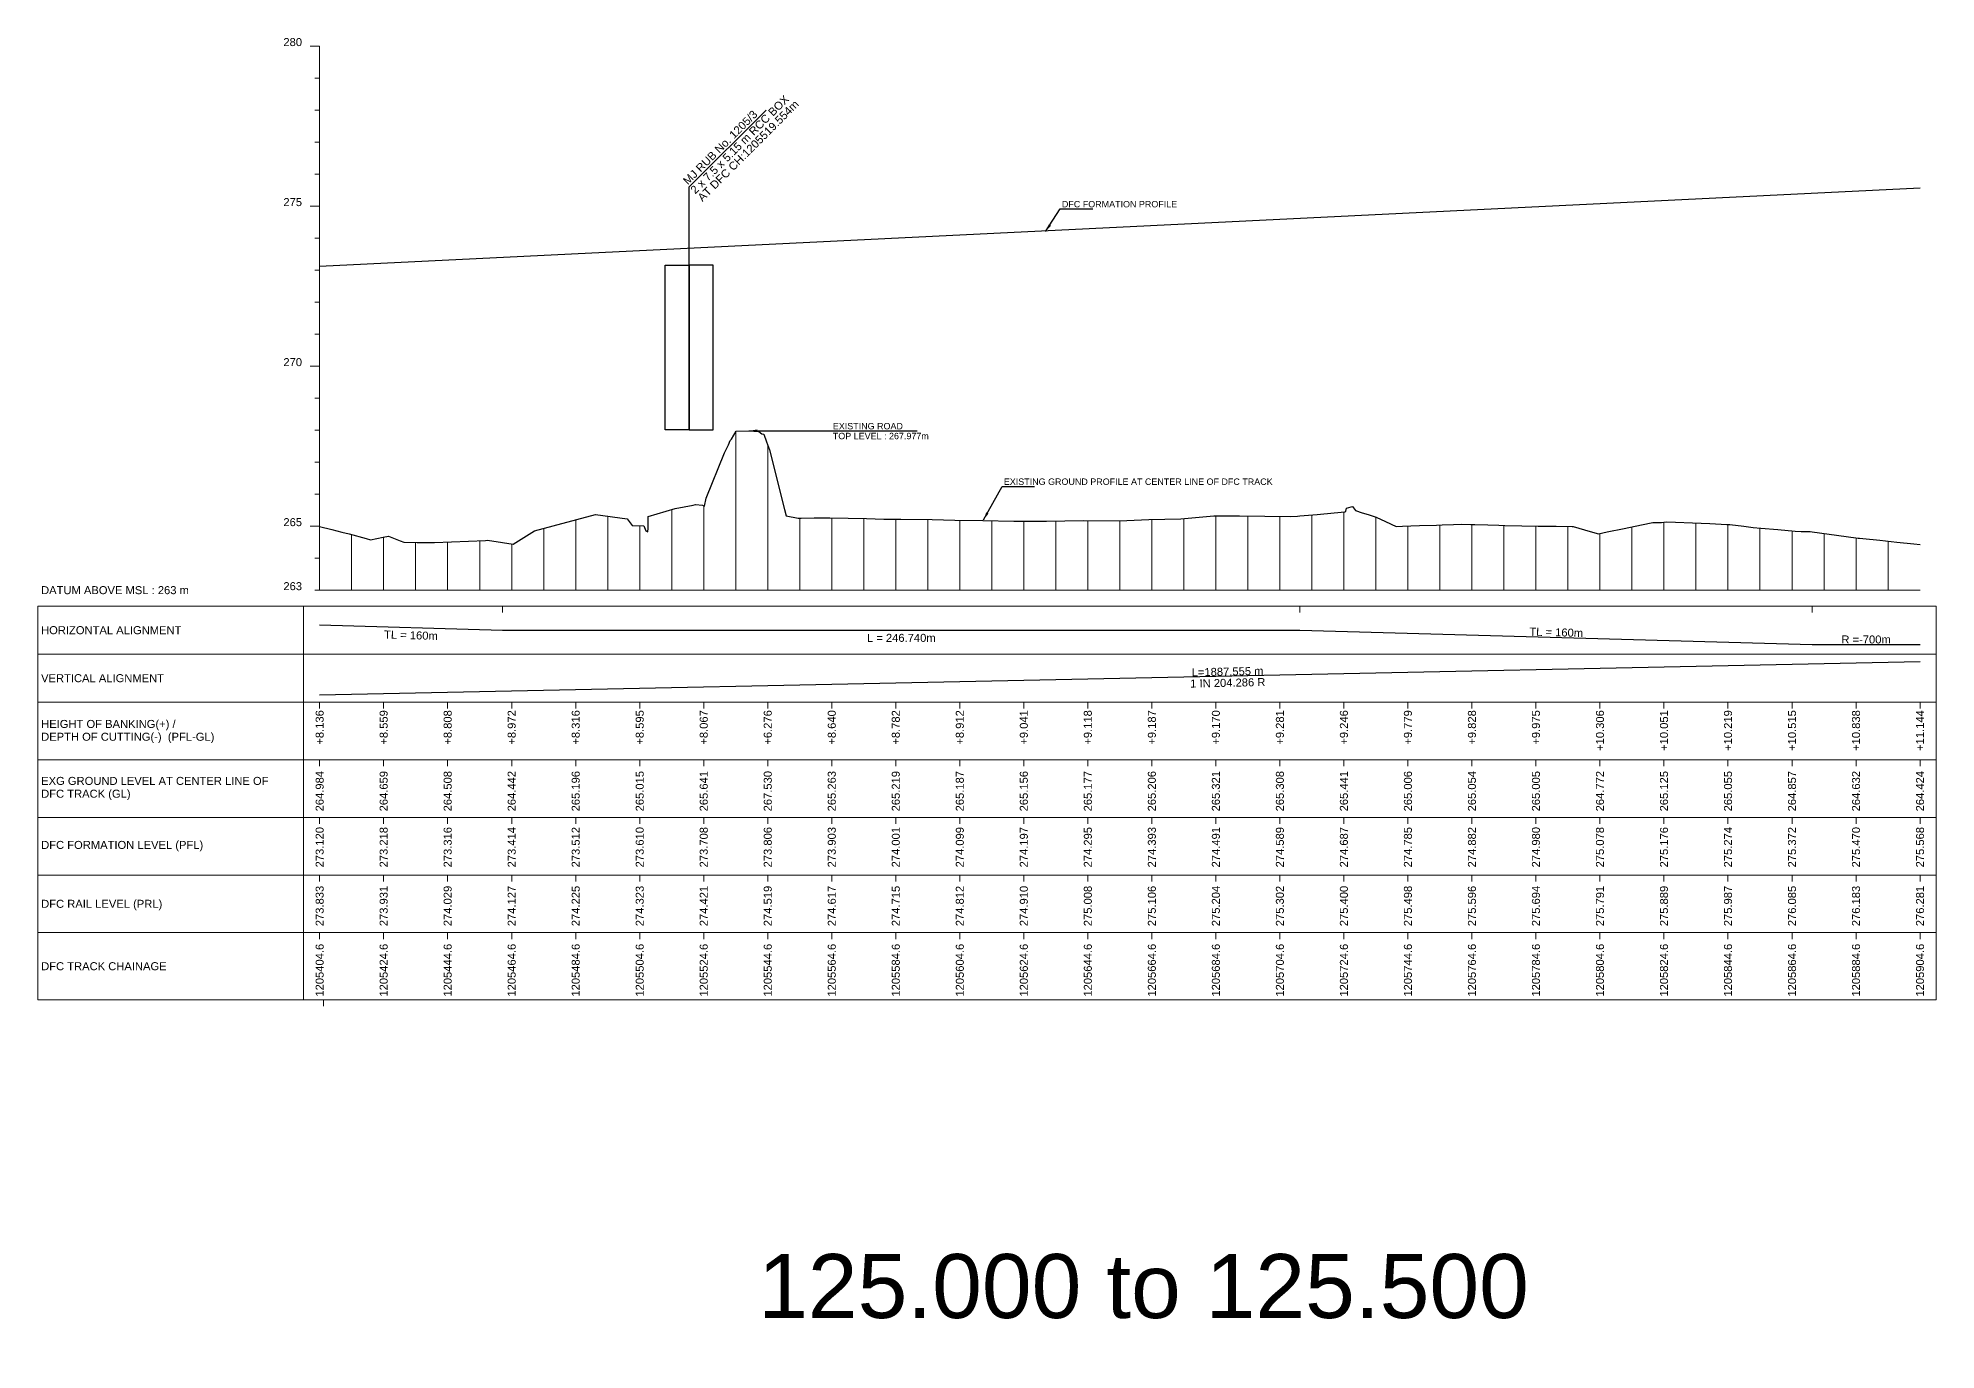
# Model space of a CAD drawing. Header units: metres. Extents: x 33905 to 43505, y -12340 to -11815.
# Drawn here: x 35912 to 36505, y -12237 to -11827 of the extents above; entities that cross this region are included whole.
import ezdxf
from ezdxf.enums import TextEntityAlignment as Align

# ---------------------------------------------------------------- set-up
doc = ezdxf.new("R2010")
doc.units = ezdxf.units.M
doc.header["$MEASUREMENT"] = 0
for name, color, linetype, lineweight in [('LS BRIDGE INDICATION', 10, 'Continuous', 30), ('LS CUT FILL', 10, 'Continuous', 0), ('LS DATUM', 7, 'Continuous', 0), ('LS DATUM X', 7, 'Continuous', 0), ('LS DATUM Y', 7, 'Continuous', 0), ('LS EXG GL', 7, 'Continuous', 0), ('LS EXG. GL', 7, 'Continuous', 0), ('LS FRAME', 7, 'Continuous', 0), ('LS PRO FL', 10, 'Continuous', 0), ('LS PRO. CUT & FILL', 10, 'Continuous', 0), ('LS PRO. DFCC CH', 10, 'Continuous', 0), ('LS PRO. FL', 10, 'Continuous', 0), ('LS PRO. RL', 10, 'Continuous', 0), ('LS PROFILE EXG GL', 7, 'Continuous', 30), ('LS PROFILE PRO FL', 1, 'Continuous', 30), ('LS TICKS', 7, 'Continuous', 0), ('Profile Grid', 7, 'Continuous', 0)]:
    doc.layers.add(name, color=color, linetype=linetype, lineweight=lineweight)
for name, color, linetype in [("LS BRIDGE'S", 7, 'Continuous'), ('LS HORIZONTAL ALIGNMENT', 10, 'Continuous'), ('LS VERTICAL ALIGNMENT', 10, 'Continuous'), ('ref text', 3, 'Continuous')]:
    doc.layers.add(name, color=color, linetype=linetype)
doc.styles.get("Standard").update_dxf_attribs({"font": 'arial.ttf'})
doc.styles.add('Style-Arial', font='arial.ttf')
doc.styles.add('StyleArial', font='arial.ttf')
doc.dimstyles.get("Standard").update_dxf_attribs({"dimtxt": 0.18, "dimasz": 0.18, "dimexe": 0.18, "dimexo": 0.0625, "dimgap": 0.09, "dimtad": 0, "dimtih": 1, "dimtoh": 1, "dimdec": 4, "dimzin": 0, "dimdsep": 46, "dimtxsty": 'Standard', "dimcen": 0.09, "dimadec": 0, "dimazin": 0, "dimtfac": 1, "dimtdec": 4, "dimtofl": 0, "dimtmove": 0, "dimatfit": 3, "dimfxl": 1, "dimtolj": 1, "dimtzin": 0, "dimarcsym": 0})

msp = doc.modelspace()

# ---------------------------------------------------------------- linework, layer by layer
at = {"layer": 'LS BRIDGE INDICATION'}
for points in [[(36107.97, -11898.43), (36115.47, -11898.43), (36115.47, -11949.93), (36107.97, -11949.93)], [(36122.97, -11898.43), (36115.47, -11898.43), (36115.47, -11949.93), (36122.97, -11949.93)]]:
    msp.add_lwpolyline(points, close=True, dxfattribs=at)
at = {"layer": "LS BRIDGE'S", "color": 10}
msp.add_lwpolyline([(36115.47, -11949.93), (36115.47, -11874.03), (36139.51, -11849.98)], dxfattribs=at)
at = {"layer": 'LS DATUM X', "color": 7, "linetype": 'Continuous', "lineweight": 0}
msp.add_line((36000, -12000), (36500, -12000), dxfattribs=at)
at = {"layer": 'LS DATUM Y', "color": 7, "linetype": 'Continuous', "lineweight": 0}
for p, q in [((35997, -11830), (36000, -11830)), ((35997, -11830), (36000, -11830)), ((36000, -12000), (36000, -11830)), ((35998.5, -11840), (36000, -11840)), ((35998.5, -11850), (36000, -11850)), ((35998.5, -11860), (36000, -11860)), ((35998.5, -11870), (36000, -11870)), ((35997, -11880), (36000, -11880)), ((35998.5, -11890), (36000, -11890)), ((35998.5, -11900), (36000, -11900)), ((35998.5, -11910), (36000, -11910)), ((35998.5, -11920), (36000, -11920)), ((35997, -11930), (36000, -11930)), ((35998.5, -11940), (36000, -11940)), ((35998.5, -11950), (36000, -11950)), ((35998.5, -11960), (36000, -11960)), ((35998.5, -11970), (36000, -11970)), ((35997, -11980), (36000, -11980)), ((35998.5, -11990), (36000, -11990)), ((35998.5, -12000), (36000, -12000))]:
    msp.add_line(p, q, dxfattribs=at)
at = {"layer": 'LS FRAME'}
for points in [[(35995, -12005), (35912, -12005), (35912, -12020), (35995, -12020)], [(35995, -12020), (35912, -12020), (35912, -12035), (35995, -12035)], [(35995, -12035), (35912, -12035), (35912, -12053), (35995, -12053)], [(35995, -12053), (35912, -12053), (35912, -12071), (35995, -12071)], [(35995, -12071), (35912, -12071), (35912, -12089), (35995, -12089)], [(35995, -12089), (35912, -12089), (35912, -12107), (35995, -12107)], [(35995, -12107), (35912, -12107), (35912, -12128), (35995, -12128)]]:
    msp.add_lwpolyline(points, dxfattribs=at)
at = {"layer": 'LS FRAME', "color": 7, "linetype": 'Continuous', "lineweight": 0, "flags": 128}
for points in [[(35995, -12020), (36505, -12020), (36505, -12005), (35995, -12005), (35995, -12020)], [(35995, -12035), (36505, -12035), (36505, -12020), (35995, -12020), (35995, -12035)], [(35995, -12053), (36505, -12053), (36505, -12035), (35995, -12035), (35995, -12053)], [(35995, -12071), (36505, -12071), (36505, -12053), (35995, -12053), (35995, -12071)], [(35995, -12089), (36505, -12089), (36505, -12071), (35995, -12071), (35995, -12089)], [(35995, -12107), (36505, -12107), (36505, -12089), (35995, -12089), (35995, -12107)], [(35995, -12128), (36505, -12128), (36505, -12107), (35995, -12107), (35995, -12128)]]:
    msp.add_lwpolyline(points, close=True, dxfattribs=at)
at = {"layer": 'LS HORIZONTAL ALIGNMENT', "flags": 128}
msp.add_lwpolyline([(36000, -12010.86), (36057.18, -12012.5), (36057.18, -12012.5), (36306.28, -12012.5), (36306.28, -12012.5), (36466.28, -12017), (36466.28, -12017), (36500, -12017)], dxfattribs=at)
at = {"layer": 'LS PROFILE EXG GL', "flags": 128}
msp.add_lwpolyline([(36000, -11980.16), (36003.85, -11981.09), (36006.95, -11981.85), (36009.18, -11982.45), (36014.51, -11983.88), (36015.88, -11984.25), (36019.85, -11983.44), (36021.53, -11983.1), (36025.18, -11984.58), (36026.27, -11985.02), (36030.51, -11985.07), (36035.01, -11985.12), (36035.85, -11985.09), (36041.18, -11984.87), (36046.51, -11984.66), (36051.85, -11984.45), (36052.43, -11984.42), (36057.18, -11985.15), (36060.46, -11985.65), (36067.13, -11981.45), (36086.18, -11976.41), (36096.08, -11977.69), (36097.65, -11979.75), (36101.24, -11979.9), (36101.93, -11981.46), (36102.57, -11981.77), (36102.61, -11980.62), (36102.69, -11977.02), (36111.05, -11974.47), (36116.69, -11973.4), (36117.41, -11973.24), (36119.65, -11973.43), (36120.28, -11973.71), (36120.73, -11971.28), (36126.53, -11957.1), (36127.76, -11954.57), (36128.26, -11953.25), (36128.71, -11952.78), (36130.1, -11950.32), (36134.02, -11950.22), (36137.23, -11950.39), (36138.17, -11951.14), (36138.78, -11951.25), (36139.57, -11953.62), (36140.59, -11956.19), (36145.2, -11974.84), (36145.79, -11976.75), (36149.46, -11977.5), (36150.46, -11977.53), (36154.55, -11977.38), (36159.38, -11977.36), (36170.87, -11977.63), (36176.22, -11977.82), (36177.74, -11977.79), (36181.53, -11977.83), (36191.38, -11977.89), (36198.49, -11978.11), (36207.25, -11978.22), (36216.93, -11978.45), (36227.11, -11978.4), (36238.54, -11978.21), (36249.9, -11978.36), (36259.1, -11977.96), (36269.01, -11977.75), (36279.37, -11976.79), (36287.38, -11976.79), (36303.18, -11976.95), (36305.5, -11976.89), (36306.28, -11976.82), (36311.61, -11976.34), (36316.95, -11975.86), (36320.31, -11975.56), (36320.57, -11975.29), (36320.85, -11974.36), (36322.27, -11973.97), (36322.28, -11973.96), (36322.66, -11973.83), (36323.63, -11975.13), (36325.69, -11975.84), (36327.61, -11976.41), (36330.12, -11977.15), (36332.95, -11978.51), (36336.29, -11980.12), (36338.28, -11980.02), (36340.87, -11979.9), (36343.61, -11979.81), (36348.95, -11979.64), (36350.66, -11979.59), (36354.28, -11979.44), (36356.67, -11979.35), (36359.61, -11979.45), (36360.94, -11979.49), (36364.95, -11979.61), (36368.37, -11979.7), (36370.28, -11979.75), (36375.61, -11979.86), (36380.67, -11979.97), (36380.95, -11979.97), (36386.28, -11980.02), (36391.29, -11980.07), (36391.61, -11980.16), (36396.95, -11981.66), (36399.5, -11982.39), (36402.28, -11981.81), (36407.61, -11980.71), (36412.95, -11979.63), (36416.57, -11978.91), (36418.28, -11978.85), (36419.25, -11978.82), (36420.73, -11978.68), (36423.61, -11978.8), (36428.95, -11979.01), (36434.28, -11979.22), (36439.61, -11979.44), (36440.57, -11979.48), (36444.95, -11980.02), (36447.89, -11980.39), (36450.28, -11980.59), (36455.61, -11981.05), (36460.95, -11981.52), (36462.9, -11981.68), (36465.71, -11981.66), (36466.28, -11981.74), (36471.58, -11982.48), (36476.88, -11983.23), (36480.62, -11983.77), (36481.04, -11983.78), (36482.18, -11983.89), (36487.48, -11984.42), (36492.77, -11984.97), (36498.07, -11985.54), (36500, -11985.76)], dxfattribs=at)
at = {"layer": 'LS PROFILE PRO FL'}
msp.add_line((36000, -11898.8), (36500, -11874.32), dxfattribs=at)
at = {"layer": 'LS TICKS', "color": 7, "linetype": 'Continuous', "lineweight": 0, "flags": 128}
for points in [[(36057.18, -12007), (36057.18, -12005)], [(36306.28, -12007), (36306.28, -12005)], [(36466.28, -12007), (36466.28, -12005)], [(36000, -12037), (36000, -12035)], [(36020, -12037), (36020, -12035)], [(36040, -12037), (36040, -12035)], [(36060, -12037), (36060, -12035)], [(36080, -12037), (36080, -12035)], [(36100, -12037), (36100, -12035)], [(36120, -12037), (36120, -12035)], [(36140, -12037), (36140, -12035)], [(36160, -12037), (36160, -12035)], [(36180, -12037), (36180, -12035)], [(36200, -12037), (36200, -12035)], [(36220, -12037), (36220, -12035)], [(36240, -12037), (36240, -12035)], [(36260, -12037), (36260, -12035)], [(36280, -12037), (36280, -12035)], [(36300, -12037), (36300, -12035)], [(36320, -12037), (36320, -12035)], [(36340, -12037), (36340, -12035)], [(36360, -12037), (36360, -12035)], [(36380, -12037), (36380, -12035)], [(36400, -12037), (36400, -12035)], [(36420, -12037), (36420, -12035)], [(36440, -12037), (36440, -12035)], [(36460, -12037), (36460, -12035)], [(36480, -12037), (36480, -12035)], [(36500, -12037), (36500, -12035)], [(36000, -12055), (36000, -12053)], [(36020, -12055), (36020, -12053)], [(36040, -12055), (36040, -12053)], [(36060, -12055), (36060, -12053)], [(36080, -12055), (36080, -12053)], [(36100, -12055), (36100, -12053)], [(36120, -12055), (36120, -12053)], [(36140, -12055), (36140, -12053)], [(36160, -12055), (36160, -12053)], [(36180, -12055), (36180, -12053)], [(36200, -12055), (36200, -12053)], [(36220, -12055), (36220, -12053)], [(36240, -12055), (36240, -12053)], [(36260, -12055), (36260, -12053)], [(36280, -12055), (36280, -12053)], [(36300, -12055), (36300, -12053)], [(36320, -12055), (36320, -12053)], [(36340, -12055), (36340, -12053)], [(36360, -12055), (36360, -12053)], [(36380, -12055), (36380, -12053)], [(36400, -12055), (36400, -12053)], [(36420, -12055), (36420, -12053)], [(36440, -12055), (36440, -12053)], [(36460, -12055), (36460, -12053)], [(36480, -12055), (36480, -12053)], [(36500, -12055), (36500, -12053)], [(36000, -12073), (36000, -12071)], [(36020, -12073), (36020, -12071)], [(36040, -12073), (36040, -12071)], [(36060, -12073), (36060, -12071)], [(36080, -12073), (36080, -12071)], [(36100, -12073), (36100, -12071)], [(36120, -12073), (36120, -12071)], [(36140, -12073), (36140, -12071)], [(36160, -12073), (36160, -12071)], [(36180, -12073), (36180, -12071)], [(36200, -12073), (36200, -12071)], [(36220, -12073), (36220, -12071)], [(36240, -12073), (36240, -12071)], [(36260, -12073), (36260, -12071)], [(36280, -12073), (36280, -12071)], [(36300, -12073), (36300, -12071)], [(36320, -12073), (36320, -12071)], [(36340, -12073), (36340, -12071)], [(36360, -12073), (36360, -12071)], [(36380, -12073), (36380, -12071)], [(36400, -12073), (36400, -12071)], [(36420, -12073), (36420, -12071)], [(36440, -12073), (36440, -12071)], [(36460, -12073), (36460, -12071)], [(36480, -12073), (36480, -12071)], [(36500, -12073), (36500, -12071)], [(36000, -12091), (36000, -12089)], [(36020, -12091), (36020, -12089)], [(36040, -12091), (36040, -12089)], [(36060, -12091), (36060, -12089)], [(36080, -12091), (36080, -12089)], [(36100, -12091), (36100, -12089)], [(36120, -12091), (36120, -12089)], [(36140, -12091), (36140, -12089)], [(36160, -12091), (36160, -12089)], [(36180, -12091), (36180, -12089)], [(36200, -12091), (36200, -12089)], [(36220, -12091), (36220, -12089)], [(36240, -12091), (36240, -12089)], [(36260, -12091), (36260, -12089)], [(36280, -12091), (36280, -12089)], [(36300, -12091), (36300, -12089)], [(36320, -12091), (36320, -12089)], [(36340, -12091), (36340, -12089)], [(36360, -12091), (36360, -12089)], [(36380, -12091), (36380, -12089)], [(36400, -12091), (36400, -12089)], [(36420, -12091), (36420, -12089)], [(36440, -12091), (36440, -12089)], [(36460, -12091), (36460, -12089)], [(36480, -12091), (36480, -12089)], [(36500, -12091), (36500, -12089)], [(36000, -12109), (36000, -12107)], [(36020, -12109), (36020, -12107)], [(36040, -12109), (36040, -12107)], [(36060, -12109), (36060, -12107)], [(36080, -12109), (36080, -12107)], [(36100, -12109), (36100, -12107)], [(36120, -12109), (36120, -12107)], [(36140, -12109), (36140, -12107)], [(36160, -12109), (36160, -12107)], [(36180, -12109), (36180, -12107)], [(36200, -12109), (36200, -12107)], [(36220, -12109), (36220, -12107)], [(36240, -12109), (36240, -12107)], [(36260, -12109), (36260, -12107)], [(36280, -12109), (36280, -12107)], [(36300, -12109), (36300, -12107)], [(36320, -12109), (36320, -12107)], [(36340, -12109), (36340, -12107)], [(36360, -12109), (36360, -12107)], [(36380, -12109), (36380, -12107)], [(36400, -12109), (36400, -12107)], [(36420, -12109), (36420, -12107)], [(36440, -12109), (36440, -12107)], [(36460, -12109), (36460, -12107)], [(36480, -12109), (36480, -12107)], [(36500, -12109), (36500, -12107)], [(36001.25, -12130), (36001.25, -12128)]]:
    msp.add_lwpolyline(points, dxfattribs=at)
at = {"layer": 'LS VERTICAL ALIGNMENT', "flags": 128}
msp.add_lwpolyline([(36000, -12032.75), (36500, -12022.25)], dxfattribs=at)
at = {"layer": 'Profile Grid'}
for p, q in [((36130, -12000), (36130, -11950.49)), ((36140, -12000), (36140, -11954.7)), ((36080, -11978.04), (36080, -12000)), ((36090, -11976.9), (36090, -12000)), ((36110, -11974.79), (36110, -12000)), ((36120, -12000), (36120, -11973.59)), ((36150, -12000), (36150, -11977.51)), ((36160, -11977.37), (36160, -12000)), ((36170, -11977.61), (36170, -12000)), ((36180, -11977.81), (36180, -12000)), ((36190, -11977.88), (36190, -12000)), ((36200, -11978.13), (36200, -12000)), ((36210, -11978.29), (36210, -12000)), ((36220, -11978.44), (36220, -12000)), ((36230, -11978.35), (36230, -12000)), ((36240, -12000), (36240, -11978.23)), ((36250, -12000), (36250, -11978.36)), ((36260, -12000), (36260, -11977.94)), ((36270, -12000), (36270, -11977.65)), ((36280, -12000), (36280, -11976.79)), ((36290, -12000), (36290, -11976.81)), ((36300, -12000), (36300, -11976.92)), ((36310, -12000), (36310, -11976.48)), ((36320, -12000), (36320, -11975.59)), ((36330, -12000), (36330, -11977.12)), ((36010, -11982.67), (36010, -12000)), ((36020, -11983.41), (36020, -12000)), ((36050, -11984.52), (36050, -12000)), ((36070, -11980.69), (36070, -12000)), ((36100, -11979.85), (36100, -12000)), ((36340, -12000), (36340, -11979.94)), ((36350, -12000), (36350, -11979.61)), ((36360, -12000), (36360, -11979.46)), ((36370, -12000), (36370, -11979.74)), ((36380, -12000), (36380, -11979.95)), ((36390, -12000), (36390, -11980.06)), ((36400, -12000), (36400, -11982.28)), ((36410, -12000), (36410, -11980.23)), ((36420, -12000), (36420, -11978.75)), ((36430, -12000), (36430, -11979.05)), ((36440, -12000), (36440, -11979.45)), ((36450, -12000), (36450, -11980.57)), ((36460, -12000), (36460, -11981.43)), ((36470, -12000), (36470, -11982.26)), ((36480, -12000), (36480, -11983.68)), ((36030, -11985.06), (36030, -12000)), ((36040, -11984.92), (36040, -12000)), ((36060, -11985.58), (36060, -12000)), ((36490, -12000), (36490, -11984.68))]:
    msp.add_line(p, q, dxfattribs=at)

# ---------------------------------------------------------------- texts
at = {"layer": "LS BRIDGE'S", "color": 10}
for s, p in [('2 x 7.5 x 5.15 m RCC BOX', (36117.35, -11876.38)), ('AT DFC CH:1205519.554m', (36119.61, -11878.76)), ('MJ RUB No. 1205/3', (36115.05, -11873.54))]:
    msp.add_text(s, height=2.5, rotation=45, dxfattribs=at).set_placement(p)
at = {"layer": 'LS CUT FILL', "style": 'Style-Arial'}
for s, p in [('+8.136', (36000, -12037.5)), ('+8.559', (36020, -12037.5)), ('+8.808', (36040, -12037.5)), ('+8.972', (36060, -12037.5)), ('+8.316', (36080, -12037.5)), ('+8.595', (36100, -12037.5)), ('+8.067', (36120, -12037.5)), ('+6.276', (36140, -12037.5)), ('+8.640', (36160, -12037.5)), ('+8.782', (36180, -12037.5)), ('+8.912', (36200, -12037.5)), ('+9.041', (36220, -12037.5)), ('+9.118', (36240, -12037.5)), ('+9.187', (36260, -12037.5)), ('+9.170', (36280, -12037.5)), ('+9.281', (36300, -12037.5)), ('+9.246', (36320, -12037.5)), ('+9.779', (36340, -12037.5)), ('+9.828', (36360, -12037.5)), ('+9.975', (36380, -12037.5)), ('+10.306', (36400, -12037.5)), ('+10.051', (36420, -12037.5)), ('+10.219', (36440, -12037.5)), ('+10.515', (36460, -12037.5)), ('+10.838', (36480, -12037.5)), ('+11.144', (36500, -12037.5))]:
    msp.add_text(s, height=2.5, rotation=90, dxfattribs=at).set_placement(p, align=Align.MIDDLE_RIGHT)
at = {"layer": 'LS DATUM', "color": 7, "style": 'StyleArial'}
msp.add_text('DATUM ABOVE MSL : 263 m', height=2.5, rotation=0.00003, dxfattribs=at).set_placement((35912.97, -12000), align=Align.MIDDLE_LEFT)
at = {"layer": 'LS DATUM Y', "color": 7, "lineweight": 0, "style": 'Style-Arial'}
for s, p in [('280', (35994.5, -11830)), ('280', (35994.5, -11830)), ('275', (35994.5, -11880)), ('270', (35994.5, -11930)), ('265', (35994.5, -11980)), ('263', (35994.5, -12000))]:
    msp.add_text(s, height=2.5, dxfattribs=at).set_placement(p, align=Align.RIGHT)
at = {"layer": 'LS EXG GL', "style": 'Style-Arial'}
for s, p in [('264.984', (36000, -12056.5)), ('264.659', (36020, -12056.5)), ('264.508', (36040, -12056.5)), ('264.442', (36060, -12056.5)), ('265.196', (36080, -12056.5)), ('265.015', (36100, -12056.5)), ('265.641', (36120, -12056.5)), ('267.530', (36140, -12056.5)), ('265.263', (36160, -12056.5)), ('265.219', (36180, -12056.5)), ('265.187', (36200, -12056.5)), ('265.156', (36220, -12056.5)), ('265.177', (36240, -12056.5)), ('265.206', (36260, -12056.5)), ('265.321', (36280, -12056.5)), ('265.308', (36300, -12056.5)), ('265.441', (36320, -12056.5)), ('265.006', (36340, -12056.5)), ('265.054', (36360, -12056.5)), ('265.005', (36380, -12056.5)), ('264.772', (36400, -12056.5)), ('265.125', (36420, -12056.5)), ('265.055', (36440, -12056.5)), ('264.857', (36460, -12056.5)), ('264.632', (36480, -12056.5)), ('264.424', (36500, -12056.5))]:
    msp.add_text(s, height=2.5, rotation=90, dxfattribs=at).set_placement(p, align=Align.MIDDLE_RIGHT)
at = {"layer": 'LS EXG. GL', "color": 7, "style": 'StyleArial'}
for s, p in [('EXG GROUND LEVEL AT CENTER LINE OF ', (35913, -12059.6)), ('DFC TRACK (GL)', (35913, -12063.6))]:
    msp.add_text(s, height=2.5, rotation=0.00003, dxfattribs=at).set_placement(p, align=Align.MIDDLE_LEFT)
at = {"layer": 'LS HORIZONTAL ALIGNMENT', "style": 'StyleArial'}
msp.add_text('HORIZONTAL ALIGNMENT', height=2.5, rotation=0.00003, dxfattribs=at).set_placement((35912.97, -12012.5), align=Align.MIDDLE_LEFT)
at = {"layer": 'LS HORIZONTAL ALIGNMENT', "char_height": 2.5, "attachment_point": 5, "line_spacing_factor": 0.6, "style": 'Style-Arial'}
for insert, rotation in [((36028.53, -12014.09), 358.35447), ((36386.34, -12013.17), 358.38898)]:
    msp.add_mtext('TL = 160m', dxfattribs=dict(at, insert=insert, rotation=rotation))
for s, insert in [('L = 246.740m', (36181.73, -12014.92)), ('R =-700m', (36483.14, -12015.42))]:
    msp.add_mtext(s, dxfattribs=dict(at, insert=insert))
at = {"layer": 'LS PRO FL', "style": 'Style-Arial'}
for s, p in [('273.120', (36000, -12074)), ('273.218', (36020, -12074)), ('273.316', (36040, -12074)), ('273.414', (36060, -12074)), ('273.512', (36080, -12074)), ('273.610', (36100, -12074)), ('273.708', (36120, -12074)), ('273.806', (36140, -12074)), ('273.903', (36160, -12074)), ('274.001', (36180, -12074)), ('274.099', (36200, -12074)), ('274.197', (36220, -12074)), ('274.295', (36240, -12074)), ('274.393', (36260, -12074)), ('274.491', (36280, -12074)), ('274.589', (36300, -12074)), ('274.687', (36320, -12074)), ('274.785', (36340, -12074)), ('274.882', (36360, -12074)), ('274.980', (36380, -12074)), ('275.078', (36400, -12074)), ('275.176', (36420, -12074)), ('275.274', (36440, -12074)), ('275.372', (36460, -12074)), ('275.470', (36480, -12074)), ('275.568', (36500, -12074))]:
    msp.add_text(s, height=2.5, rotation=90, dxfattribs=at).set_placement(p, align=Align.MIDDLE_RIGHT)
at = {"layer": 'LS PRO. CUT & FILL', "color": 10, "style": 'StyleArial'}
for s, p in [('HEIGHT OF BANKING(+) /', (35913, -12041.8)), ('DEPTH OF CUTTING(-)  (PFL-GL)', (35913, -12045.8))]:
    msp.add_text(s, height=2.5, rotation=0.00003, dxfattribs=at).set_placement(p, align=Align.MIDDLE_LEFT)
at = {"layer": 'LS PRO. DFCC CH'}
for s, p in [('1205404.6', (36001.25, -12127)), ('1205424.6', (36021.25, -12127)), ('1205444.6', (36041.25, -12127)), ('1205464.6', (36061.25, -12127)), ('1205484.6', (36081.25, -12127)), ('1205504.6', (36101.25, -12127)), ('1205524.6', (36121.25, -12127)), ('1205544.6', (36141.25, -12127)), ('1205564.6', (36161.25, -12127)), ('1205584.6', (36181.25, -12127)), ('1205604.6', (36201.25, -12127)), ('1205624.6', (36221.25, -12127)), ('1205644.6', (36241.25, -12127)), ('1205664.6', (36261.25, -12127)), ('1205684.6', (36281.25, -12127)), ('1205704.6', (36301.25, -12127)), ('1205724.6', (36321.25, -12127)), ('1205744.6', (36341.25, -12127)), ('1205764.6', (36361.25, -12127)), ('1205784.6', (36381.25, -12127)), ('1205804.6', (36401.25, -12127)), ('1205824.6', (36421.25, -12127)), ('1205844.6', (36441.25, -12127)), ('1205864.6', (36461.25, -12127)), ('1205884.6', (36481.25, -12127)), ('1205904.6', (36501.25, -12127))]:
    msp.add_text(s, height=2.5, rotation=90, dxfattribs=at).set_placement(p)
at = {"layer": 'LS PRO. DFCC CH', "color": 10, "style": 'Style-Arial'}
msp.add_text('DFC TRACK CHAINAGE', height=2.5, rotation=0.00003, dxfattribs=at).set_placement((35913, -12117.5), align=Align.MIDDLE_LEFT)
at = {"layer": 'LS PRO. FL', "color": 10, "style": 'StyleArial'}
msp.add_text('DFC FORMATION LEVEL (PFL) ', height=2.5, rotation=0.00003, dxfattribs=at).set_placement((35913, -12079.6), align=Align.MIDDLE_LEFT)
at = {"layer": 'LS PRO. RL', "color": 10, "style": 'StyleArial'}
msp.add_text('DFC RAIL LEVEL (PRL)', height=2.5, rotation=0.00003, dxfattribs=at).set_placement((35913, -12098), align=Align.MIDDLE_LEFT)
at = {"layer": 'LS PRO. RL'}
for s, p in [('273.833', (36001.25, -12105)), ('273.931', (36021.25, -12105)), ('274.029', (36041.25, -12105)), ('274.127', (36061.25, -12105)), ('274.225', (36081.25, -12105)), ('274.323', (36101.25, -12105)), ('274.421', (36121.25, -12105)), ('274.519', (36141.25, -12105)), ('274.617', (36161.25, -12105)), ('274.715', (36181.25, -12105)), ('274.812', (36201.25, -12105)), ('274.910', (36221.25, -12105)), ('275.008', (36241.25, -12105)), ('275.106', (36261.25, -12105)), ('275.204', (36281.25, -12105)), ('275.302', (36301.25, -12105)), ('275.400', (36321.25, -12105)), ('275.498', (36341.25, -12105)), ('275.596', (36361.25, -12105)), ('275.694', (36381.25, -12105)), ('275.791', (36401.25, -12105)), ('275.889', (36421.25, -12105)), ('275.987', (36441.25, -12105)), ('276.085', (36461.25, -12105)), ('276.183', (36481.25, -12105)), ('276.281', (36501.25, -12105))]:
    msp.add_text(s, height=2.5, rotation=90, dxfattribs=at).set_placement(p)
at = {"layer": 'LS PROFILE EXG GL', "color": 7, "lineweight": 0, "style": 'Style-Arial'}
for s, p in [('EXISTING ROAD ', (36160.34, -11949.75)), ('TOP LEVEL : 267.977m', (36160.34, -11952.84)), ('EXISTING GROUND PROFILE AT CENTER LINE OF DFC TRACK', (36213.76, -11967.1))]:
    msp.add_text(s, height=2, dxfattribs=at).set_placement(p)
at = {"layer": 'LS PROFILE PRO FL', "style": 'Style-Arial'}
msp.add_text(' DFC FORMATION PROFILE', height=2, dxfattribs=at).set_placement((36231.13, -11880.39, 0))
at = {"layer": 'LS VERTICAL ALIGNMENT', "style": 'StyleArial'}
msp.add_text('VERTICAL ALIGNMENT', height=2.5, rotation=0.00003, dxfattribs=at).set_placement((35912.97, -12027.5), align=Align.MIDDLE_LEFT)
at = {"layer": 'LS VERTICAL ALIGNMENT', "insert": (36283.69, -12027.21), "char_height": 2.5, "attachment_point": 5, "rotation": 1.20303, "line_spacing_factor": 0.84, "style": 'Style-Arial'}
msp.add_mtext('L=1887.555 m\\P1 IN 204.286 R ', dxfattribs=at)
at = {"layer": 'ref text', "color": 3, "insert": (36137, -12227.71), "char_height": 20, "width": 259.0433, "attachment_point": 7, "bg_fill": 3, "box_fill_scale": 1.5, "bg_fill_color": 256, "bg_fill_transparency": 0}
msp.add_mtext('125.000 to 125.500', dxfattribs=at)

# ---------------------------------------------------------------- leaders
at = {"layer": 'LS PROFILE EXG GL', "color": 7, "lineweight": -3}
for points in [[(36134.2, -11950.21), (36159.83, -11950.21), (36186.7, -11950.21)], [(36207.39, -11978.07), (36213.25, -11967.56), (36223.39, -11967.56)]]:
    msp.add_leader(points, dimstyle='Standard', override={"dimasz": 2.5, "dimexe": 0.25, "dimexo": 0.25, "dimgap": 0.25, "dimtad": 0, "dimtih": 0, "dimtoh": 0, "dimzin": 11, "dimadec": 4, "dimazin": 3, "dimatfit": 1, "dimfrac": 2, "dimtolj": 0, "dimtzin": 11}, dxfattribs=at)
at = {"layer": 'LS PROFILE PRO FL', "lineweight": -3}
msp.add_leader([(36226.8, -11887.97, 0), (36231.41, -11880.85, 0), (36241.55, -11880.85, 0)], dimstyle='Standard', override={"dimasz": 2.5, "dimexe": 0.25, "dimexo": 0.25, "dimgap": 0.25, "dimtad": 0, "dimtih": 0, "dimtoh": 0, "dimzin": 11, "dimadec": 4, "dimazin": 3, "dimatfit": 1, "dimfrac": 2, "dimtolj": 0, "dimtzin": 11}, dxfattribs=at)

doc.saveas('drawing.dxf')
